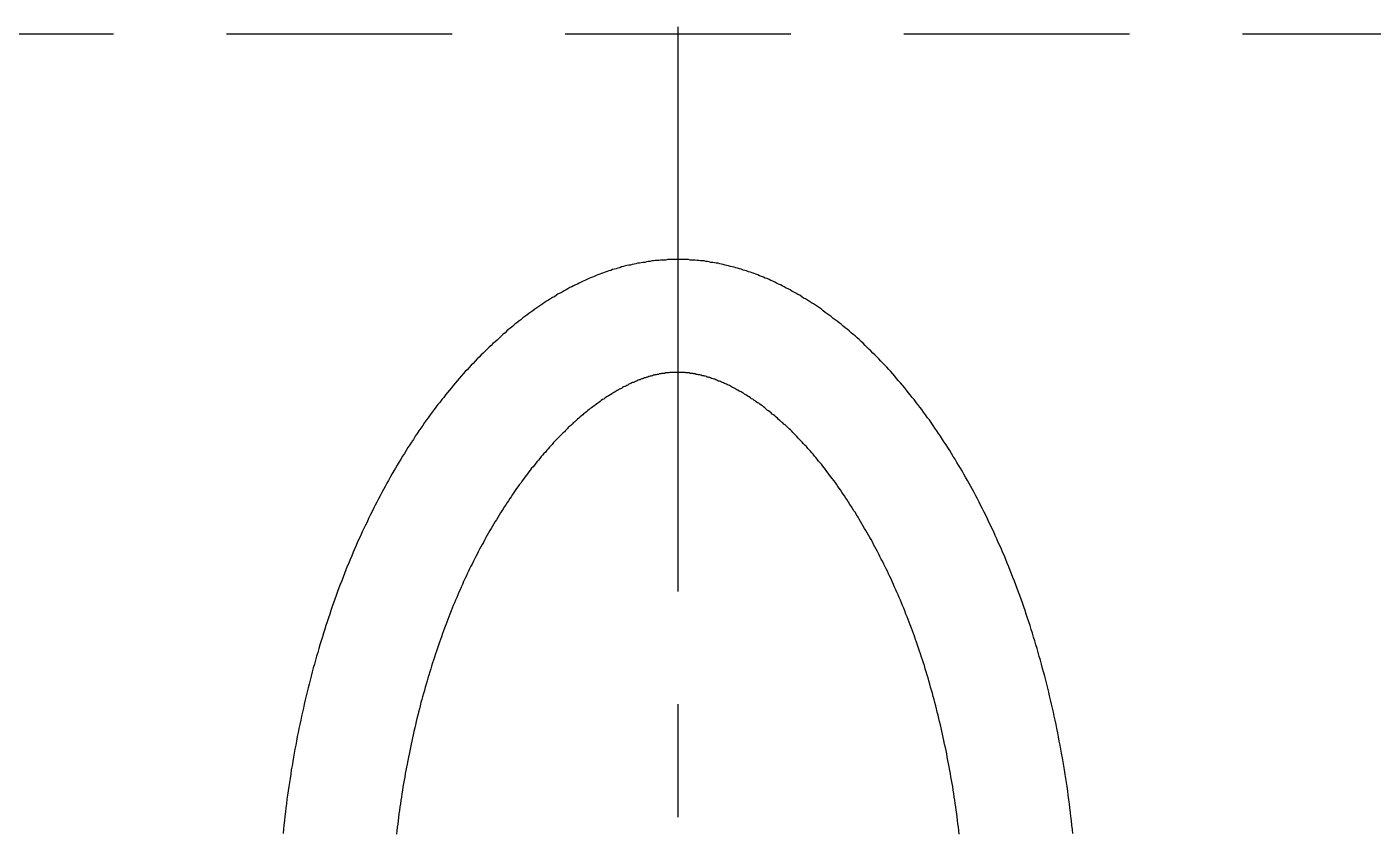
# Model space of a CAD drawing. Extents: x -133.5 to -57.1, y 10.7 to 62.4.
# Drawn here: x -121.29 to -118.309, y 45.886 to 47.671 of the extents above; entities that cross this region are included whole.
import ezdxf

# ---------------------------------------------------------------- set-up
doc = ezdxf.new("R2010")
doc.units = 0
doc.linetypes.add('CENTER', pattern=[2, 1.25, -0.25, 0.25, -0.25])
doc.linetypes.add('DASHED', pattern=[0.75, 0.5, -0.25])
doc.layers.get('0').update_dxf_attribs({"linetype": 'CONTINUOUS'})
doc.layers.add('CENTER', color=1, linetype='CENTER')

msp = doc.modelspace()

# ---------------------------------------------------------------- linework, layer by layer
at = {"color": 3, "linetype": 'DASHED'}
msp.add_line((-123.8485, 47.6557), (-114.8485, 47.6557), dxfattribs=at)
at = {"color": 3, "linetype": 'CONTINUOUS'}
for points in [[(-119.8485, 47.1555, 0), (-119.8524, 47.1555, 0), (-119.8562, 47.1555, 0), (-119.8601, 47.1555, 0), (-119.8639, 47.1555, 0), (-119.8678, 47.1555, 0), (-119.8717, 47.1555, 0), (-119.8755, 47.1545, 0), (-119.8794, 47.1545, 0), (-119.8833, 47.1545, 0), (-119.8871, 47.1545, 0), (-119.891, 47.1535, 0), (-119.8949, 47.1535, 0), (-119.8988, 47.1535, 0), (-119.9026, 47.1525, 0), (-119.9065, 47.1525, 0), (-119.9104, 47.1515, 0), (-119.9143, 47.1515, 0), (-119.9182, 47.1505, 0), (-119.9221, 47.1495, 0), (-119.926, 47.1495, 0), (-119.93, 47.1485, 0), (-119.9339, 47.1475, 0), (-119.9378, 47.1475, 0), (-119.9417, 47.1465, 0), (-119.9457, 47.1455, 0), (-119.9496, 47.1445, 0), (-119.9536, 47.1435, 0), (-119.9575, 47.1435, 0), (-119.9615, 47.1425, 0), (-119.9654, 47.1415, 0), (-119.9694, 47.1405, 0), (-119.9734, 47.1395, 0), (-119.9774, 47.1375, 0), (-119.9814, 47.1365, 0), (-119.9854, 47.1355, 0), (-119.9894, 47.1345, 0), (-119.9934, 47.1335, 0), (-119.9974, 47.1315, 0), (-120.0014, 47.1305, 0), (-120.0055, 47.1295, 0), (-120.0095, 47.1275, 0), (-120.0135, 47.1265, 0), (-120.0176, 47.1245, 0), (-120.0217, 47.1235, 0), (-120.0257, 47.1215, 0), (-120.0298, 47.1205, 0), (-120.0339, 47.1185, 0), (-120.038, 47.1165, 0), (-120.0421, 47.1155, 0), (-120.0462, 47.1135, 0), (-120.0504, 47.1115, 0), (-120.0545, 47.1095, 0), (-120.0586, 47.1075, 0), (-120.0628, 47.1055, 0), (-120.067, 47.1035, 0), (-120.0711, 47.1015, 0), (-120.0753, 47.0995, 0), (-120.0795, 47.0975, 0), (-120.0837, 47.0955, 0), (-120.0879, 47.0935, 0), (-120.0922, 47.0905, 0), (-120.0964, 47.0885, 0), (-120.1007, 47.0865, 0), (-120.1049, 47.0835, 0), (-120.1092, 47.0815, 0), (-120.1135, 47.0795, 0), (-120.1178, 47.0765, 0), (-120.1221, 47.0735, 0), (-120.1264, 47.0715, 0), (-120.1307, 47.0685, 0), (-120.135, 47.0655, 0), (-120.1393, 47.0635, 0), (-120.1437, 47.0605, 0), (-120.148, 47.0575, 0), (-120.1524, 47.0545, 0), (-120.1567, 47.0515, 0), (-120.1611, 47.0485, 0), (-120.1655, 47.0455, 0), (-120.1698, 47.0425, 0), (-120.1742, 47.0395, 0), (-120.1786, 47.0365, 0), (-120.183, 47.0325, 0), (-120.1874, 47.0295, 0), (-120.1918, 47.0265, 0), (-120.1962, 47.0225, 0), (-120.2006, 47.0195, 0), (-120.205, 47.0155, 0), (-120.2094, 47.0125, 0), (-120.2139, 47.0085, 0), (-120.2183, 47.0045, 0), (-120.2227, 47.0015, 0), (-120.2271, 46.9975, 0), (-120.2315, 46.9935, 0), (-120.236, 46.9895, 0), (-120.2404, 46.9855, 0), (-120.2448, 46.9815, 0), (-120.2492, 46.9775, 0), (-120.2536, 46.9735, 0), (-120.2581, 46.9695, 0), (-120.2625, 46.9655, 0), (-120.2669, 46.9615, 0), (-120.2713, 46.9575, 0), (-120.2757, 46.9525, 0), (-120.2801, 46.9485, 0), (-120.2846, 46.9445, 0), (-120.289, 46.9395, 0), (-120.2934, 46.9355, 0), (-120.2978, 46.9305, 0), (-120.3021, 46.9255, 0), (-120.3065, 46.9215, 0), (-120.3109, 46.9165, 0), (-120.3153, 46.9115, 0), (-120.3197, 46.9075, 0), (-120.324, 46.9025, 0), (-120.3284, 46.8975, 0), (-120.3328, 46.8925, 0), (-120.3371, 46.8875, 0), (-120.3414, 46.8825, 0), (-120.3458, 46.8775, 0), (-120.3501, 46.8715, 0), (-120.3544, 46.8665, 0), (-120.3587, 46.8615, 0), (-120.363, 46.8565, 0), (-120.3673, 46.8505, 0), (-120.3716, 46.8455, 0), (-120.3759, 46.8395, 0), (-120.3801, 46.8345, 0), (-120.3844, 46.8285, 0), (-120.3886, 46.8235, 0), (-120.3929, 46.8175, 0), (-120.3971, 46.8115, 0), (-120.4013, 46.8055, 0), (-120.4054, 46.8005, 0), (-120.4096, 46.7945, 0), (-120.4138, 46.7885, 0), (-120.4179, 46.7825, 0), (-120.422, 46.7765, 0), (-120.4261, 46.7705, 0), (-120.4302, 46.7645, 0), (-120.4343, 46.7575, 0), (-120.4383, 46.7515, 0), (-120.4424, 46.7455, 0), (-120.4464, 46.7395, 0), (-120.4504, 46.7325, 0), (-120.4544, 46.7265, 0), (-120.4584, 46.7205, 0), (-120.4623, 46.7135, 0), (-120.4662, 46.7075, 0), (-120.4702, 46.7005, 0), (-120.4741, 46.6935, 0), (-120.4779, 46.6875, 0), (-120.4818, 46.6805, 0), (-120.4856, 46.6735, 0), (-120.4894, 46.6665, 0), (-120.4932, 46.6605, 0), (-120.497, 46.6535, 0), (-120.5008, 46.6465, 0), (-120.5045, 46.6395, 0), (-120.5082, 46.6325, 0), (-120.5119, 46.6255, 0), (-120.5156, 46.6185, 0), (-120.5192, 46.6115, 0), (-120.5228, 46.6045, 0), (-120.5264, 46.5965, 0), (-120.53, 46.5895, 0), (-120.5336, 46.5825, 0), (-120.5371, 46.5745, 0), (-120.5406, 46.5675, 0), (-120.5441, 46.5605, 0), (-120.5475, 46.5525, 0), (-120.551, 46.5455, 0), (-120.5544, 46.5375, 0), (-120.5578, 46.5305, 0), (-120.5611, 46.5225, 0), (-120.5645, 46.5145, 0), (-120.5678, 46.5075, 0), (-120.571, 46.4995, 0), (-120.5743, 46.4915, 0), (-120.5775, 46.4835, 0), (-120.5807, 46.4765, 0), (-120.5839, 46.4685, 0), (-120.587, 46.4605, 0), (-120.5902, 46.4525, 0), (-120.5932, 46.4445, 0), (-120.5963, 46.4365, 0), (-120.5993, 46.4285, 0), (-120.6023, 46.4205, 0), (-120.6053, 46.4115, 0), (-120.6083, 46.4035, 0), (-120.6112, 46.3955, 0), (-120.6141, 46.3875, 0), (-120.6169, 46.3785, 0), (-120.6197, 46.3705, 0), (-120.6225, 46.3625, 0), (-120.6253, 46.3535, 0), (-120.628, 46.3455, 0), (-120.6307, 46.3375, 0), (-120.6334, 46.3285, 0), (-120.636, 46.3205, 0), (-120.6387, 46.3115, 0), (-120.6412, 46.3025, 0), (-120.6438, 46.2945, 0), (-120.6463, 46.2855, 0), (-120.6488, 46.2775, 0), (-120.6512, 46.2685, 0), (-120.6536, 46.2595, 0), (-120.656, 46.2515, 0), (-120.6584, 46.2425, 0), (-120.6607, 46.2335, 0), (-120.663, 46.2245, 0), (-120.6652, 46.2155, 0), (-120.6675, 46.2075, 0), (-120.6696, 46.1985, 0), (-120.6718, 46.1895, 0), (-120.6739, 46.1805, 0), (-120.676, 46.1715, 0), (-120.6781, 46.1625, 0), (-120.6801, 46.1535, 0), (-120.6821, 46.1445, 0), (-120.684, 46.1355, 0), (-120.6859, 46.1265, 0), (-120.6878, 46.1175, 0), (-120.6896, 46.1085, 0), (-120.6915, 46.0995, 0), (-120.6932, 46.0895, 0), (-120.695, 46.0805, 0), (-120.6967, 46.0715, 0), (-120.6983, 46.0625, 0), (-120.7, 46.0535, 0), (-120.7016, 46.0445, 0), (-120.7031, 46.0345, 0), (-120.7047, 46.0255, 0), (-120.7061, 46.0165, 0), (-120.7076, 46.0065, 0), (-120.709, 45.9975, 0), (-120.7104, 45.9885, 0), (-120.7117, 45.9795, 0), (-120.713, 45.9695, 0), (-120.7143, 45.9605, 0), (-120.7155, 45.9505, 0), (-120.7167, 45.9415, 0), (-120.7179, 45.9325, 0), (-120.719, 45.9225, 0), (-120.7201, 45.9135, 0), (-120.7211, 45.9035, 0), (-120.7221, 45.8945, 0), (-120.7231, 45.8845, 0)], [(-118.9741, 45.8845, 0), (-118.9751, 45.8935, 0), (-118.9761, 45.9035, 0), (-118.9772, 45.9125, 0), (-118.9782, 45.9225, 0), (-118.9794, 45.9315, 0), (-118.9805, 45.9415, 0), (-118.9817, 45.9505, 0), (-118.983, 45.9595, 0), (-118.9842, 45.9695, 0), (-118.9855, 45.9785, 0), (-118.9869, 45.9885, 0), (-118.9883, 45.9975, 0), (-118.9897, 46.0065, 0), (-118.9911, 46.0155, 0), (-118.9926, 46.0255, 0), (-118.9941, 46.0345, 0), (-118.9957, 46.0435, 0), (-118.9973, 46.0525, 0), (-118.9989, 46.0625, 0), (-119.0006, 46.0715, 0), (-119.0023, 46.0805, 0), (-119.004, 46.0895, 0), (-119.0058, 46.0985, 0), (-119.0076, 46.1075, 0), (-119.0094, 46.1175, 0), (-119.0113, 46.1265, 0), (-119.0132, 46.1355, 0), (-119.0151, 46.1445, 0), (-119.0171, 46.1535, 0), (-119.0191, 46.1625, 0), (-119.0212, 46.1715, 0), (-119.0233, 46.1805, 0), (-119.0254, 46.1895, 0), (-119.0275, 46.1975, 0), (-119.0297, 46.2065, 0), (-119.0319, 46.2155, 0), (-119.0341, 46.2245, 0), (-119.0364, 46.2335, 0), (-119.0387, 46.2425, 0), (-119.0411, 46.2505, 0), (-119.0434, 46.2595, 0), (-119.0458, 46.2685, 0), (-119.0483, 46.2765, 0), (-119.0507, 46.2855, 0), (-119.0532, 46.2945, 0), (-119.0558, 46.3025, 0), (-119.0583, 46.3115, 0), (-119.0609, 46.3195, 0), (-119.0636, 46.3285, 0), (-119.0662, 46.3365, 0), (-119.0689, 46.3455, 0), (-119.0716, 46.3535, 0), (-119.0744, 46.3615, 0), (-119.0772, 46.3705, 0), (-119.08, 46.3785, 0), (-119.0828, 46.3865, 0), (-119.0857, 46.3955, 0), (-119.0886, 46.4035, 0), (-119.0915, 46.4115, 0), (-119.0945, 46.4195, 0), (-119.0975, 46.4275, 0), (-119.1005, 46.4355, 0), (-119.1036, 46.4435, 0), (-119.1066, 46.4515, 0), (-119.1098, 46.4595, 0), (-119.1129, 46.4675, 0), (-119.1161, 46.4755, 0), (-119.1193, 46.4835, 0), (-119.1225, 46.4915, 0), (-119.1257, 46.4995, 0), (-119.129, 46.5065, 0), (-119.1323, 46.5145, 0), (-119.1357, 46.5225, 0), (-119.1391, 46.5295, 0), (-119.1425, 46.5375, 0), (-119.1459, 46.5445, 0), (-119.1493, 46.5525, 0), (-119.1528, 46.5595, 0), (-119.1563, 46.5675, 0), (-119.1598, 46.5745, 0), (-119.1634, 46.5815, 0), (-119.1669, 46.5895, 0), (-119.1705, 46.5965, 0), (-119.1741, 46.6035, 0), (-119.1778, 46.6105, 0), (-119.1814, 46.6185, 0), (-119.1851, 46.6255, 0), (-119.1888, 46.6325, 0), (-119.1926, 46.6395, 0), (-119.1963, 46.6465, 0), (-119.2001, 46.6535, 0), (-119.2039, 46.6595, 0), (-119.2077, 46.6665, 0), (-119.2115, 46.6735, 0), (-119.2154, 46.6805, 0), (-119.2192, 46.6875, 0), (-119.2231, 46.6935, 0), (-119.227, 46.7005, 0), (-119.231, 46.7065, 0), (-119.2349, 46.7135, 0), (-119.2389, 46.7195, 0), (-119.2429, 46.7265, 0), (-119.2468, 46.7325, 0), (-119.2509, 46.7395, 0), (-119.2549, 46.7455, 0), (-119.2589, 46.7515, 0), (-119.263, 46.7575, 0), (-119.2671, 46.7645, 0), (-119.2712, 46.7705, 0), (-119.2753, 46.7765, 0), (-119.2794, 46.7825, 0), (-119.2835, 46.7885, 0), (-119.2877, 46.7945, 0), (-119.2918, 46.8005, 0), (-119.296, 46.8055, 0), (-119.3002, 46.8115, 0), (-119.3044, 46.8175, 0), (-119.3086, 46.8235, 0), (-119.3128, 46.8285, 0), (-119.3171, 46.8345, 0), (-119.3213, 46.8395, 0), (-119.3256, 46.8455, 0), (-119.3298, 46.8505, 0), (-119.3341, 46.8565, 0), (-119.3384, 46.8615, 0), (-119.3427, 46.8665, 0), (-119.347, 46.8725, 0), (-119.3513, 46.8775, 0), (-119.3556, 46.8825, 0), (-119.3599, 46.8875, 0), (-119.3643, 46.8925, 0), (-119.3686, 46.8975, 0), (-119.373, 46.9025, 0), (-119.3773, 46.9075, 0), (-119.3817, 46.9125, 0), (-119.386, 46.9175, 0), (-119.3904, 46.9215, 0), (-119.3948, 46.9265, 0), (-119.3992, 46.9305, 0), (-119.4035, 46.9355, 0), (-119.4079, 46.9405, 0), (-119.4123, 46.9445, 0), (-119.4167, 46.9485, 0), (-119.4211, 46.9535, 0), (-119.4255, 46.9575, 0), (-119.4299, 46.9615, 0), (-119.4343, 46.9655, 0), (-119.4387, 46.9705, 0), (-119.4431, 46.9745, 0), (-119.4475, 46.9785, 0), (-119.4519, 46.9825, 0), (-119.4564, 46.9865, 0), (-119.4608, 46.9895, 0), (-119.4652, 46.9935, 0), (-119.4696, 46.9975, 0), (-119.474, 47.0015, 0), (-119.4784, 47.0045, 0), (-119.4828, 47.0085, 0), (-119.4872, 47.0125, 0), (-119.4916, 47.0155, 0), (-119.496, 47.0195, 0), (-119.5004, 47.0225, 0), (-119.5047, 47.0255, 0), (-119.5091, 47.0295, 0), (-119.5135, 47.0325, 0), (-119.5179, 47.0355, 0), (-119.5223, 47.0385, 0), (-119.5267, 47.0425, 0), (-119.531, 47.0455, 0), (-119.5354, 47.0485, 0), (-119.5398, 47.0515, 0), (-119.5441, 47.0545, 0), (-119.5485, 47.0575, 0), (-119.5528, 47.0595, 0), (-119.5572, 47.0625, 0), (-119.5615, 47.0655, 0), (-119.5659, 47.0685, 0), (-119.5702, 47.0705, 0), (-119.5745, 47.0735, 0), (-119.5788, 47.0765, 0), (-119.5831, 47.0785, 0), (-119.5874, 47.0815, 0), (-119.5917, 47.0835, 0), (-119.596, 47.0855, 0), (-119.6003, 47.0885, 0), (-119.6046, 47.0905, 0), (-119.6089, 47.0925, 0), (-119.6131, 47.0955, 0), (-119.6174, 47.0975, 0), (-119.6216, 47.0995, 0), (-119.6259, 47.1015, 0), (-119.6301, 47.1035, 0), (-119.6343, 47.1055, 0), (-119.6385, 47.1075, 0), (-119.6427, 47.1095, 0), (-119.6469, 47.1115, 0), (-119.6511, 47.1135, 0), (-119.6553, 47.1145, 0), (-119.6594, 47.1165, 0), (-119.6636, 47.1185, 0), (-119.6677, 47.1195, 0), (-119.6718, 47.1215, 0), (-119.676, 47.1235, 0), (-119.6801, 47.1245, 0), (-119.6842, 47.1265, 0), (-119.6882, 47.1275, 0), (-119.6923, 47.1285, 0), (-119.6964, 47.1305, 0), (-119.7004, 47.1315, 0), (-119.7044, 47.1325, 0), (-119.7085, 47.1345, 0), (-119.7125, 47.1355, 0), (-119.7165, 47.1365, 0), (-119.7205, 47.1375, 0), (-119.7244, 47.1385, 0), (-119.7284, 47.1395, 0), (-119.7323, 47.1405, 0), (-119.7363, 47.1415, 0), (-119.7402, 47.1425, 0), (-119.7442, 47.1435, 0), (-119.7481, 47.1445, 0), (-119.752, 47.1455, 0), (-119.7559, 47.1465, 0), (-119.7598, 47.1475, 0), (-119.7637, 47.1475, 0), (-119.7676, 47.1485, 0), (-119.7715, 47.1495, 0), (-119.7754, 47.1495, 0), (-119.7792, 47.1505, 0), (-119.7831, 47.1515, 0), (-119.787, 47.1515, 0), (-119.7908, 47.1525, 0), (-119.7947, 47.1525, 0), (-119.7985, 47.1525, 0), (-119.8024, 47.1535, 0), (-119.8062, 47.1535, 0), (-119.8101, 47.1545, 0), (-119.8139, 47.1545, 0), (-119.8178, 47.1545, 0), (-119.8216, 47.1545, 0), (-119.8255, 47.1555, 0), (-119.8293, 47.1555, 0), (-119.8331, 47.1555, 0), (-119.837, 47.1555, 0), (-119.8408, 47.1555, 0), (-119.8447, 47.1555, 0), (-119.8485, 47.1555, 0)]]:
    msp.add_polyline3d(points, dxfattribs=at)
at = {"color": 7, "linetype": 'CONTINUOUS'}
for points in [[(-119.8485, 46.9055, 0), (-119.8502, 46.9055, 0), (-119.8519, 46.9055, 0), (-119.8536, 46.9055, 0), (-119.8553, 46.9055, 0), (-119.8569, 46.9055, 0), (-119.8586, 46.9055, 0), (-119.8602, 46.9055, 0), (-119.8619, 46.9055, 0), (-119.8635, 46.9055, 0), (-119.8652, 46.9055, 0), (-119.8668, 46.9055, 0), (-119.8684, 46.9045, 0), (-119.8701, 46.9045, 0), (-119.8717, 46.9045, 0), (-119.8733, 46.9045, 0), (-119.875, 46.9045, 0), (-119.8766, 46.9045, 0), (-119.8782, 46.9035, 0), (-119.8799, 46.9035, 0), (-119.8815, 46.9035, 0), (-119.8831, 46.9035, 0), (-119.8848, 46.9035, 0), (-119.8864, 46.9025, 0), (-119.8881, 46.9025, 0), (-119.8897, 46.9025, 0), (-119.8914, 46.9015, 0), (-119.893, 46.9015, 0), (-119.8947, 46.9015, 0), (-119.8964, 46.9005, 0), (-119.8981, 46.9005, 0), (-119.8998, 46.9005, 0), (-119.9015, 46.8995, 0), (-119.9032, 46.8995, 0), (-119.9049, 46.8985, 0), (-119.9067, 46.8985, 0), (-119.9084, 46.8975, 0), (-119.9102, 46.8975, 0), (-119.912, 46.8965, 0), (-119.9137, 46.8965, 0), (-119.9155, 46.8955, 0), (-119.9174, 46.8955, 0), (-119.9192, 46.8945, 0), (-119.921, 46.8935, 0), (-119.9229, 46.8935, 0), (-119.9248, 46.8925, 0), (-119.9267, 46.8915, 0), (-119.9286, 46.8915, 0), (-119.9305, 46.8905, 0), (-119.9325, 46.8895, 0), (-119.9345, 46.8895, 0), (-119.9365, 46.8885, 0), (-119.9385, 46.8875, 0), (-119.9405, 46.8865, 0), (-119.9426, 46.8855, 0), (-119.9447, 46.8845, 0), (-119.9468, 46.8835, 0), (-119.9489, 46.8835, 0), (-119.951, 46.8825, 0), (-119.9532, 46.8815, 0), (-119.9553, 46.8805, 0), (-119.9575, 46.8795, 0), (-119.9598, 46.8775, 0), (-119.962, 46.8765, 0), (-119.9642, 46.8755, 0), (-119.9665, 46.8745, 0), (-119.9688, 46.8735, 0), (-119.9711, 46.8725, 0), (-119.9734, 46.8705, 0), (-119.9758, 46.8695, 0), (-119.9782, 46.8685, 0), (-119.9805, 46.8675, 0), (-119.9829, 46.8655, 0), (-119.9854, 46.8645, 0), (-119.9878, 46.8625, 0), (-119.9902, 46.8615, 0), (-119.9927, 46.8595, 0), (-119.9952, 46.8585, 0), (-119.9977, 46.8565, 0), (-120.0002, 46.8555, 0), (-120.0027, 46.8535, 0), (-120.0053, 46.8525, 0), (-120.0079, 46.8505, 0), (-120.0104, 46.8485, 0), (-120.013, 46.8465, 0), (-120.0156, 46.8455, 0), (-120.0183, 46.8435, 0), (-120.0209, 46.8415, 0), (-120.0236, 46.8395, 0), (-120.0262, 46.8375, 0), (-120.0289, 46.8355, 0), (-120.0316, 46.8335, 0), (-120.0343, 46.8315, 0), (-120.0371, 46.8295, 0), (-120.0398, 46.8275, 0), (-120.0426, 46.8255, 0), (-120.0453, 46.8235, 0), (-120.0481, 46.8215, 0), (-120.0509, 46.8185, 0), (-120.0537, 46.8165, 0), (-120.0566, 46.8145, 0), (-120.0594, 46.8115, 0), (-120.0622, 46.8095, 0), (-120.0651, 46.8075, 0), (-120.068, 46.8045, 0), (-120.0709, 46.8025, 0), (-120.0737, 46.7995, 0), (-120.0766, 46.7965, 0), (-120.0796, 46.7945, 0), (-120.0825, 46.7915, 0), (-120.0854, 46.7885, 0), (-120.0883, 46.7865, 0), (-120.0913, 46.7835, 0), (-120.0942, 46.7805, 0), (-120.0972, 46.7775, 0), (-120.1001, 46.7745, 0), (-120.1031, 46.7715, 0), (-120.1061, 46.7685, 0), (-120.1091, 46.7655, 0), (-120.1121, 46.7625, 0), (-120.1151, 46.7595, 0), (-120.118, 46.7565, 0), (-120.1211, 46.7535, 0), (-120.1241, 46.7505, 0), (-120.1271, 46.7465, 0), (-120.1301, 46.7435, 0), (-120.1331, 46.7405, 0), (-120.1361, 46.7365, 0), (-120.1391, 46.7335, 0), (-120.1422, 46.7295, 0), (-120.1452, 46.7265, 0), (-120.1482, 46.7225, 0), (-120.1513, 46.7195, 0), (-120.1543, 46.7155, 0), (-120.1573, 46.7115, 0), (-120.1604, 46.7085, 0), (-120.1634, 46.7045, 0), (-120.1664, 46.7005, 0), (-120.1695, 46.6965, 0), (-120.1725, 46.6935, 0), (-120.1756, 46.6895, 0), (-120.1786, 46.6855, 0), (-120.1816, 46.6815, 0), (-120.1847, 46.6775, 0), (-120.1877, 46.6735, 0), (-120.1907, 46.6695, 0), (-120.1938, 46.6655, 0), (-120.1968, 46.6605, 0), (-120.1998, 46.6565, 0), (-120.2028, 46.6525, 0), (-120.2058, 46.6485, 0), (-120.2089, 46.6445, 0), (-120.2119, 46.6395, 0), (-120.2149, 46.6355, 0), (-120.2179, 46.6305, 0), (-120.2209, 46.6265, 0), (-120.2239, 46.6215, 0), (-120.2268, 46.6175, 0), (-120.2298, 46.6125, 0), (-120.2328, 46.6085, 0), (-120.2358, 46.6035, 0), (-120.2387, 46.5995, 0), (-120.2417, 46.5945, 0), (-120.2446, 46.5895, 0), (-120.2476, 46.5845, 0), (-120.2505, 46.5795, 0), (-120.2534, 46.5755, 0), (-120.2563, 46.5705, 0), (-120.2592, 46.5655, 0), (-120.2621, 46.5605, 0), (-120.265, 46.5555, 0), (-120.2679, 46.5505, 0), (-120.2708, 46.5455, 0), (-120.2736, 46.5405, 0), (-120.2765, 46.5355, 0), (-120.2793, 46.5295, 0), (-120.2822, 46.5245, 0), (-120.285, 46.5195, 0), (-120.2878, 46.5145, 0), (-120.2906, 46.5085, 0), (-120.2934, 46.5035, 0), (-120.2961, 46.4985, 0), (-120.2989, 46.4925, 0), (-120.3016, 46.4875, 0), (-120.3044, 46.4815, 0), (-120.3071, 46.4765, 0), (-120.3098, 46.4705, 0), (-120.3125, 46.4655, 0), (-120.3151, 46.4595, 0), (-120.3178, 46.4535, 0), (-120.3205, 46.4485, 0), (-120.3231, 46.4425, 0), (-120.3257, 46.4365, 0), (-120.3283, 46.4305, 0), (-120.3309, 46.4245, 0), (-120.3335, 46.4195, 0), (-120.336, 46.4135, 0), (-120.3385, 46.4075, 0), (-120.3411, 46.4015, 0), (-120.3436, 46.3955, 0), (-120.346, 46.3895, 0), (-120.3485, 46.3835, 0), (-120.351, 46.3775, 0), (-120.3534, 46.3705, 0), (-120.3558, 46.3645, 0), (-120.3582, 46.3585, 0), (-120.3606, 46.3525, 0), (-120.3629, 46.3465, 0), (-120.3653, 46.3395, 0), (-120.3676, 46.3335, 0), (-120.3699, 46.3275, 0), (-120.3722, 46.3205, 0), (-120.3745, 46.3145, 0), (-120.3767, 46.3085, 0), (-120.379, 46.3015, 0), (-120.3812, 46.2955, 0), (-120.3834, 46.2885, 0), (-120.3855, 46.2825, 0), (-120.3877, 46.2755, 0), (-120.3898, 46.2685, 0), (-120.392, 46.2625, 0), (-120.394, 46.2555, 0), (-120.3961, 46.2495, 0), (-120.3982, 46.2425, 0), (-120.4002, 46.2355, 0), (-120.4022, 46.2285, 0), (-120.4042, 46.2225, 0), (-120.4062, 46.2155, 0), (-120.4081, 46.2085, 0), (-120.4101, 46.2015, 0), (-120.412, 46.1945, 0), (-120.4139, 46.1875, 0), (-120.4157, 46.1815, 0), (-120.4176, 46.1745, 0), (-120.4194, 46.1675, 0), (-120.4212, 46.1605, 0), (-120.423, 46.1535, 0), (-120.4247, 46.1465, 0), (-120.4265, 46.1395, 0), (-120.4282, 46.1325, 0), (-120.4299, 46.1255, 0), (-120.4315, 46.1185, 0), (-120.4332, 46.1105, 0), (-120.4348, 46.1035, 0), (-120.4364, 46.0965, 0), (-120.438, 46.0895, 0), (-120.4395, 46.0825, 0), (-120.441, 46.0755, 0), (-120.4425, 46.0675, 0), (-120.444, 46.0605, 0), (-120.4455, 46.0535, 0), (-120.4469, 46.0465, 0), (-120.4483, 46.0385, 0), (-120.4497, 46.0315, 0), (-120.451, 46.0245, 0), (-120.4524, 46.0175, 0), (-120.4537, 46.0095, 0), (-120.4549, 46.0025, 0), (-120.4562, 45.9955, 0), (-120.4574, 45.9875, 0), (-120.4586, 45.9805, 0), (-120.4598, 45.9725, 0), (-120.4609, 45.9655, 0), (-120.4621, 45.9585, 0), (-120.4632, 45.9505, 0), (-120.4642, 45.9435, 0), (-120.4653, 45.9355, 0), (-120.4663, 45.9285, 0), (-120.4673, 45.9205, 0), (-120.4683, 45.9135, 0), (-120.4692, 45.9055, 0), (-120.4701, 45.8985, 0), (-120.471, 45.8905, 0), (-120.4719, 45.8835, 0)], [(-119.2257, 45.8835, 0), (-119.2266, 45.8915, 0), (-119.2275, 45.8985, 0), (-119.2284, 45.9065, 0), (-119.2293, 45.9135, 0), (-119.2303, 45.9215, 0), (-119.2313, 45.9285, 0), (-119.2323, 45.9365, 0), (-119.2334, 45.9435, 0), (-119.2344, 45.9515, 0), (-119.2355, 45.9585, 0), (-119.2366, 45.9655, 0), (-119.2378, 45.9735, 0), (-119.2389, 45.9805, 0), (-119.2401, 45.9885, 0), (-119.2414, 45.9955, 0), (-119.2426, 46.0025, 0), (-119.2439, 46.0105, 0), (-119.2452, 46.0175, 0), (-119.2465, 46.0245, 0), (-119.2478, 46.0325, 0), (-119.2492, 46.0395, 0), (-119.2506, 46.0465, 0), (-119.252, 46.0545, 0), (-119.2534, 46.0615, 0), (-119.2549, 46.0685, 0), (-119.2564, 46.0755, 0), (-119.2579, 46.0825, 0), (-119.2594, 46.0905, 0), (-119.2609, 46.0975, 0), (-119.2625, 46.1045, 0), (-119.2641, 46.1115, 0), (-119.2657, 46.1185, 0), (-119.2674, 46.1255, 0), (-119.2691, 46.1325, 0), (-119.2707, 46.1395, 0), (-119.2725, 46.1465, 0), (-119.2742, 46.1535, 0), (-119.276, 46.1605, 0), (-119.2777, 46.1675, 0), (-119.2795, 46.1745, 0), (-119.2814, 46.1815, 0), (-119.2832, 46.1885, 0), (-119.2851, 46.1955, 0), (-119.287, 46.2025, 0), (-119.2889, 46.2085, 0), (-119.2908, 46.2155, 0), (-119.2928, 46.2225, 0), (-119.2948, 46.2295, 0), (-119.2968, 46.2355, 0), (-119.2988, 46.2425, 0), (-119.3008, 46.2495, 0), (-119.3029, 46.2565, 0), (-119.305, 46.2625, 0), (-119.3071, 46.2695, 0), (-119.3092, 46.2755, 0), (-119.3114, 46.2825, 0), (-119.3135, 46.2885, 0), (-119.3157, 46.2955, 0), (-119.3179, 46.3015, 0), (-119.3202, 46.3085, 0), (-119.3224, 46.3145, 0), (-119.3247, 46.3215, 0), (-119.327, 46.3275, 0), (-119.3293, 46.3335, 0), (-119.3316, 46.3395, 0), (-119.334, 46.3465, 0), (-119.3364, 46.3525, 0), (-119.3387, 46.3585, 0), (-119.3412, 46.3645, 0), (-119.3436, 46.3705, 0), (-119.346, 46.3775, 0), (-119.3485, 46.3835, 0), (-119.351, 46.3895, 0), (-119.3535, 46.3955, 0), (-119.356, 46.4015, 0), (-119.3585, 46.4075, 0), (-119.3611, 46.4135, 0), (-119.3637, 46.4195, 0), (-119.3662, 46.4245, 0), (-119.3688, 46.4305, 0), (-119.3715, 46.4365, 0), (-119.3741, 46.4425, 0), (-119.3767, 46.4485, 0), (-119.3794, 46.4535, 0), (-119.3821, 46.4595, 0), (-119.3847, 46.4655, 0), (-119.3875, 46.4705, 0), (-119.3902, 46.4765, 0), (-119.3929, 46.4815, 0), (-119.3956, 46.4875, 0), (-119.3984, 46.4925, 0), (-119.4012, 46.4985, 0), (-119.4039, 46.5035, 0), (-119.4067, 46.5095, 0), (-119.4095, 46.5145, 0), (-119.4123, 46.5195, 0), (-119.4152, 46.5245, 0), (-119.418, 46.5305, 0), (-119.4209, 46.5355, 0), (-119.4237, 46.5405, 0), (-119.4266, 46.5455, 0), (-119.4295, 46.5505, 0), (-119.4323, 46.5555, 0), (-119.4352, 46.5605, 0), (-119.4381, 46.5655, 0), (-119.441, 46.5705, 0), (-119.444, 46.5755, 0), (-119.4469, 46.5805, 0), (-119.4498, 46.5855, 0), (-119.4528, 46.5905, 0), (-119.4557, 46.5955, 0), (-119.4587, 46.5995, 0), (-119.4617, 46.6045, 0), (-119.4646, 46.6095, 0), (-119.4676, 46.6135, 0), (-119.4706, 46.6185, 0), (-119.4736, 46.6235, 0), (-119.4766, 46.6275, 0), (-119.4796, 46.6325, 0), (-119.4826, 46.6365, 0), (-119.4856, 46.6405, 0), (-119.4886, 46.6455, 0), (-119.4916, 46.6495, 0), (-119.4946, 46.6535, 0), (-119.4976, 46.6585, 0), (-119.5007, 46.6625, 0), (-119.5037, 46.6665, 0), (-119.5067, 46.6705, 0), (-119.5098, 46.6745, 0), (-119.5128, 46.6785, 0), (-119.5158, 46.6825, 0), (-119.5189, 46.6865, 0), (-119.5219, 46.6905, 0), (-119.525, 46.6945, 0), (-119.528, 46.6985, 0), (-119.531, 46.7025, 0), (-119.5341, 46.7065, 0), (-119.5371, 46.7095, 0), (-119.5401, 46.7135, 0), (-119.5431, 46.7175, 0), (-119.5462, 46.7205, 0), (-119.5492, 46.7245, 0), (-119.5522, 46.7275, 0), (-119.5552, 46.7315, 0), (-119.5582, 46.7345, 0), (-119.5612, 46.7375, 0), (-119.5642, 46.7415, 0), (-119.5672, 46.7445, 0), (-119.5702, 46.7475, 0), (-119.5731, 46.7515, 0), (-119.5761, 46.7545, 0), (-119.5791, 46.7575, 0), (-119.582, 46.7605, 0), (-119.585, 46.7635, 0), (-119.5879, 46.7665, 0), (-119.5909, 46.7695, 0), (-119.5938, 46.7725, 0), (-119.5967, 46.7755, 0), (-119.5996, 46.7785, 0), (-119.6026, 46.7805, 0), (-119.6055, 46.7835, 0), (-119.6084, 46.7865, 0), (-119.6112, 46.7895, 0), (-119.6141, 46.7915, 0), (-119.617, 46.7945, 0), (-119.6199, 46.7965, 0), (-119.6227, 46.7995, 0), (-119.6256, 46.8015, 0), (-119.6284, 46.8045, 0), (-119.6312, 46.8065, 0), (-119.634, 46.8095, 0), (-119.6368, 46.8115, 0), (-119.6396, 46.8135, 0), (-119.6424, 46.8165, 0), (-119.6452, 46.8185, 0), (-119.648, 46.8205, 0), (-119.6507, 46.8225, 0), (-119.6535, 46.8245, 0), (-119.6562, 46.8275, 0), (-119.6589, 46.8295, 0), (-119.6616, 46.8315, 0), (-119.6643, 46.8335, 0), (-119.667, 46.8355, 0), (-119.6697, 46.8375, 0), (-119.6724, 46.8385, 0), (-119.675, 46.8405, 0), (-119.6777, 46.8425, 0), (-119.6803, 46.8445, 0), (-119.6829, 46.8465, 0), (-119.6855, 46.8475, 0), (-119.6881, 46.8495, 0), (-119.6907, 46.8515, 0), (-119.6932, 46.8525, 0), (-119.6958, 46.8545, 0), (-119.6983, 46.8565, 0), (-119.7008, 46.8575, 0), (-119.7033, 46.8595, 0), (-119.7058, 46.8605, 0), (-119.7083, 46.8625, 0), (-119.7107, 46.8635, 0), (-119.7132, 46.8645, 0), (-119.7156, 46.8665, 0), (-119.718, 46.8675, 0), (-119.7204, 46.8685, 0), (-119.7228, 46.8705, 0), (-119.7252, 46.8715, 0), (-119.7275, 46.8725, 0), (-119.7298, 46.8735, 0), (-119.7322, 46.8755, 0), (-119.7345, 46.8765, 0), (-119.7367, 46.8775, 0), (-119.739, 46.8785, 0), (-119.7412, 46.8795, 0), (-119.7434, 46.8805, 0), (-119.7456, 46.8815, 0), (-119.7478, 46.8825, 0), (-119.75, 46.8835, 0), (-119.7521, 46.8845, 0), (-119.7542, 46.8855, 0), (-119.7563, 46.8865, 0), (-119.7584, 46.8865, 0), (-119.7604, 46.8875, 0), (-119.7625, 46.8885, 0), (-119.7645, 46.8895, 0), (-119.7665, 46.8905, 0), (-119.7685, 46.8905, 0), (-119.7705, 46.8915, 0), (-119.7724, 46.8925, 0), (-119.7743, 46.8925, 0), (-119.7763, 46.8935, 0), (-119.7782, 46.8945, 0), (-119.7801, 46.8945, 0), (-119.7819, 46.8955, 0), (-119.7838, 46.8955, 0), (-119.7856, 46.8965, 0), (-119.7875, 46.8975, 0), (-119.7893, 46.8975, 0), (-119.7911, 46.8985, 0), (-119.7929, 46.8985, 0), (-119.7947, 46.8985, 0), (-119.7964, 46.8995, 0), (-119.7982, 46.8995, 0), (-119.7999, 46.9005, 0), (-119.8016, 46.9005, 0), (-119.8033, 46.9005, 0), (-119.8051, 46.9015, 0), (-119.8067, 46.9015, 0), (-119.8084, 46.9015, 0), (-119.8101, 46.9025, 0), (-119.8118, 46.9025, 0), (-119.8134, 46.9025, 0), (-119.815, 46.9035, 0), (-119.8167, 46.9035, 0), (-119.8183, 46.9035, 0), (-119.8199, 46.9035, 0), (-119.8215, 46.9035, 0), (-119.8231, 46.9045, 0), (-119.8247, 46.9045, 0), (-119.8263, 46.9045, 0), (-119.8279, 46.9045, 0), (-119.8294, 46.9045, 0), (-119.831, 46.9045, 0), (-119.8325, 46.9055, 0), (-119.8341, 46.9055, 0), (-119.8357, 46.9055, 0), (-119.8372, 46.9055, 0), (-119.8388, 46.9055, 0), (-119.8404, 46.9055, 0), (-119.8419, 46.9055, 0), (-119.8436, 46.9055, 0), (-119.8452, 46.9055, 0), (-119.8468, 46.9055, 0), (-119.8485, 46.9055, 0)]]:
    msp.add_polyline3d(points, dxfattribs=at)
at = {"layer": 'CENTER', "color": 1, "linetype": 'CENTER'}
msp.add_line((-119.8485, 47.6708), (-119.8485, 43.6405), dxfattribs=at)

doc.saveas('drawing.dxf')
